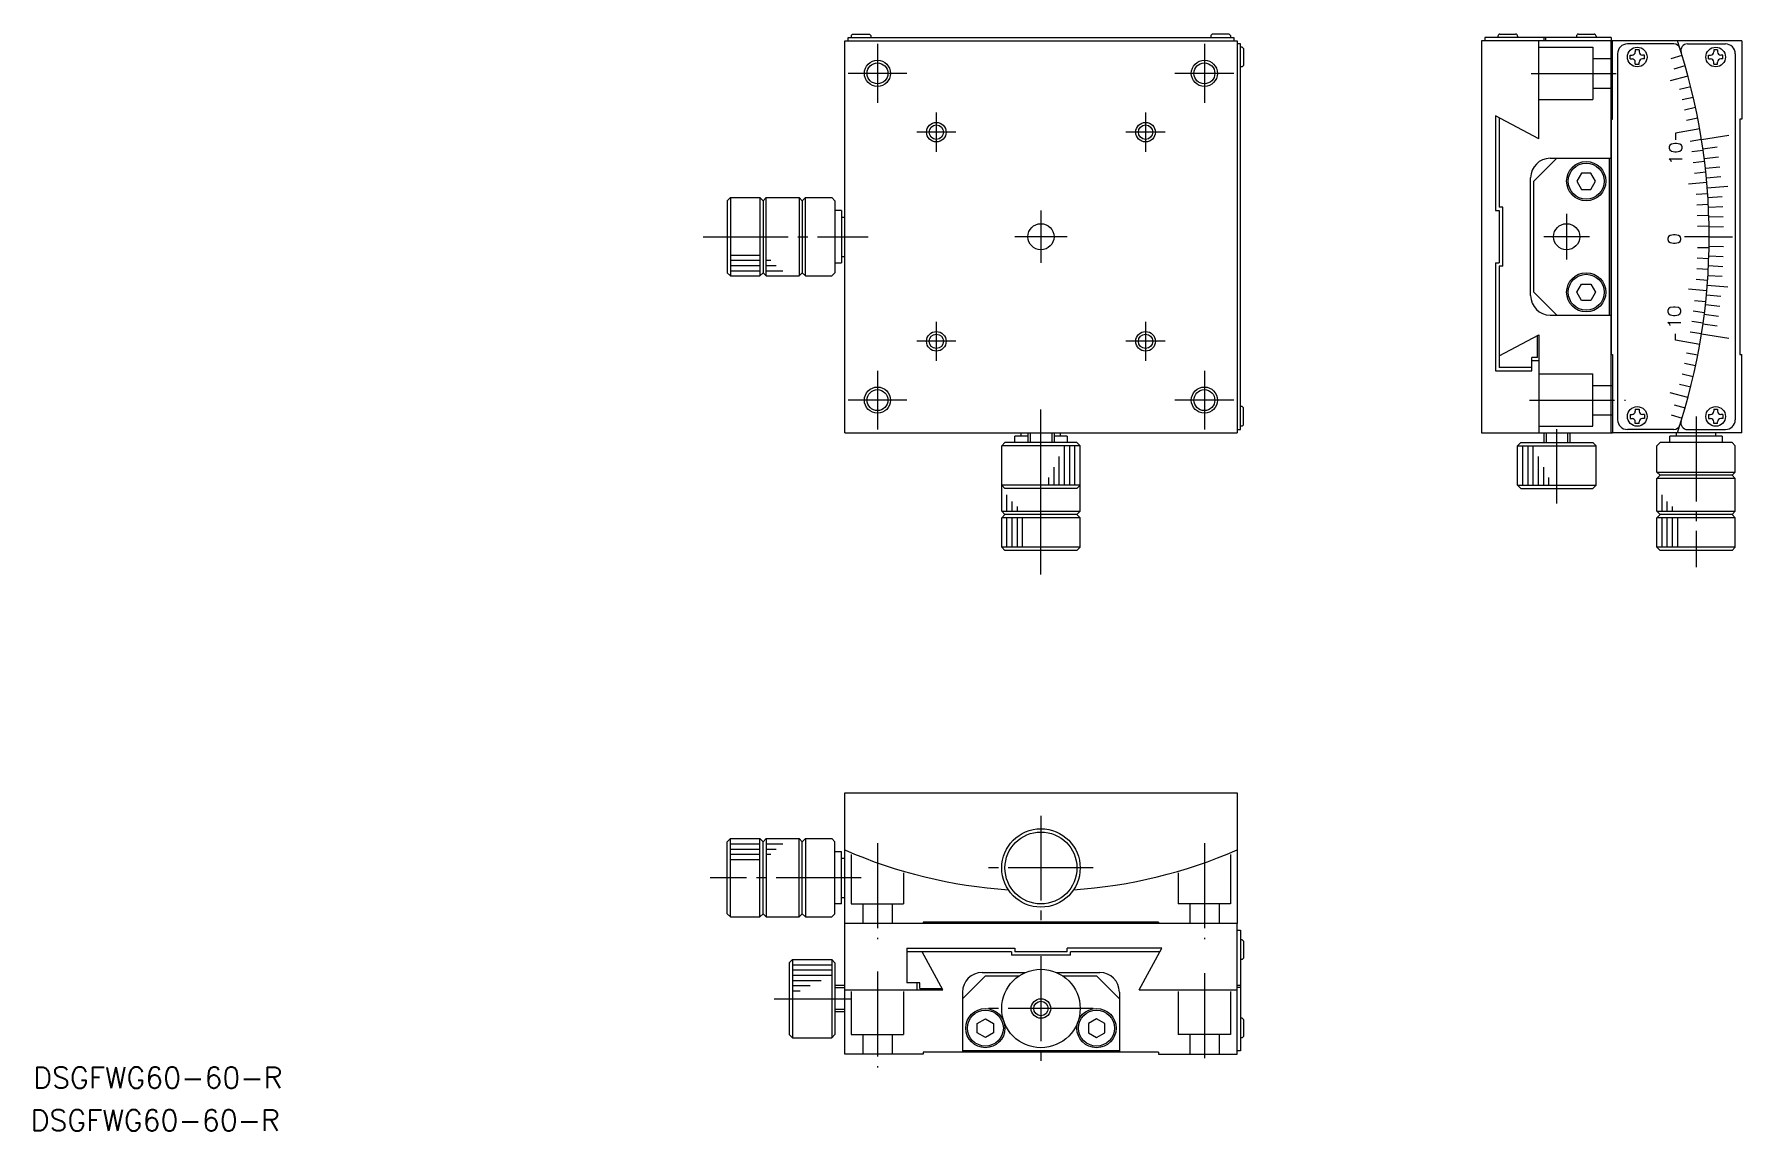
# Model space of a CAD drawing. Extents: x 442 to 703, y 257 to 425.
import ezdxf

# ---------------------------------------------------------------- set-up
doc = ezdxf.new("R2010")
doc.units = 0
doc.linetypes.add('CENTER', pattern=[17.5, 13, -1.5, 1.5, -1.5])
doc.layers.get('0').update_dxf_attribs({"linetype": 'CONTINUOUS'})
doc.layers.add('CENTER', color=1, linetype='CENTER')
doc.styles.get("Standard").update_dxf_attribs({"font": 'txt.shx', "bigfont": '@extfont2.shx'})

msp = doc.modelspace()

# ---------------------------------------------------------------- linework, layer by layer
at = {"color": 7, "linetype": 'CONTINUOUS'}
for p, q in [((566.16, 363.88), (566.16, 423.88)), ((566.16, 423.88), (626.16, 423.88)), ((566.66, 424.38), (625.66, 424.38)), ((566.66, 423.88), (566.66, 424.38)), ((567.36, 424.88), (567.16, 424.68)), ((567.16, 424.68), (567.16, 424.38)), ((567.36, 424.88), (569.96, 424.88)), ((569.96, 424.88), (570.16, 424.68)), ((570.16, 424.68), (570.16, 424.38)), ((622.36, 424.88), (622.16, 424.68)), ((622.16, 424.68), (622.16, 424.38)), ((624.96, 424.88), (622.36, 424.88)), ((624.96, 424.88), (625.16, 424.68)), ((625.16, 424.68), (625.16, 424.38)), ((625.66, 424.38), (625.66, 423.88)), ((626.16, 423.88), (626.16, 363.88)), ((626.66, 423.38), (626.16, 423.38)), ((626.66, 364.38), (626.66, 423.38)), ((663.56, 423.88), (663.56, 363.88)), ((683.56, 423.88), (663.56, 423.88)), ((683.36, 424.38), (664.06, 424.38)), ((664.06, 424.38), (664.06, 423.88)), ((666.06, 424.58), (666.06, 424.38)), ((666.36, 424.88), (668.76, 424.88)), ((669.06, 424.58), (669.06, 424.38)), ((672.32, 408.88), (672.32, 423.88)), ((673.06, 424.38), (673.06, 423.88)), ((673.35, 424.38), (673.35, 423.88)), ((678.06, 424.58), (678.06, 424.38)), ((678.36, 424.88), (680.76, 424.88)), ((681.06, 424.58), (681.06, 424.38)), ((683.36, 424.38), (683.36, 423.88)), ((683.36, 363.88), (683.36, 423.88)), ((703.36, 423.88), (683.36, 423.88)), ((683.56, 411.88), (683.56, 423.88)), ((703.36, 423.88), (703.36, 411.88)), ((626.96, 422.88), (626.66, 422.88)), ((627.16, 422.68), (626.96, 422.88)), ((627.16, 422.68), (627.16, 420.08)), ((626.96, 419.88), (626.66, 419.88)), ((627.16, 420.08), (626.96, 419.88)), ((665.7, 412.36), (665.7, 397.88)), ((672.32, 408.88), (665.7, 412.36)), ((666.23, 412.08), (666.23, 398.38)), ((683.36, 411.88), (683.36, 375.88)), ((683.36, 411.88), (683.56, 411.88)), ((703.06, 411.88), (703.06, 375.88)), ((703.36, 411.88), (703.06, 411.88)), ((675.06, 405.88), (671.56, 402.38)), ((674.06, 405.88), (683.36, 405.88)), ((683.06, 405.88), (683.06, 381.88)), ((671.06, 384.88), (671.06, 402.88)), ((671.56, 385.38), (671.56, 402.38)), ((678.84, 403.63), (678.12, 402.38)), ((678.12, 402.38), (678.84, 401.13)), ((680.28, 403.63), (678.84, 403.63)), ((681, 402.38), (680.28, 403.63)), ((680.28, 401.13), (681, 402.38)), ((548.16, 399.38), (548.66, 399.88)), ((548.66, 399.88), (553.16, 399.88)), ((553.66, 399.38), (553.16, 399.88)), ((553.66, 399.38), (554.16, 399.88)), ((554.16, 399.88), (559.16, 399.88)), ((559.16, 399.88), (559.66, 399.38)), ((559.66, 399.38), (560.16, 399.88)), ((560.16, 399.88), (564.16, 399.88)), ((564.66, 399.38), (564.16, 399.88)), ((678.84, 401.13), (680.28, 401.13)), ((548.16, 399.38), (548.16, 388.38)), ((553.66, 399.38), (553.66, 388.38)), ((559.66, 399.38), (559.66, 388.38)), ((564.66, 399.38), (564.66, 388.38)), ((565.66, 397.88), (564.66, 397.88)), ((565.66, 397.88), (565.66, 389.88)), ((665.7, 397.88), (666.23, 397.88)), ((666.81, 398.38), (666.23, 398.38)), ((666.23, 397.88), (666.23, 389.88)), ((666.81, 389.38), (666.81, 398.38)), ((565.66, 396.88), (566.16, 396.88)), ((564.66, 389.88), (565.66, 389.88)), ((565.66, 390.88), (566.16, 390.88)), ((665.7, 389.88), (665.7, 373.38)), ((665.7, 389.88), (666.23, 389.88)), ((666.23, 389.38), (666.23, 373.88)), ((666.81, 389.38), (666.23, 389.38)), ((548.16, 388.38), (548.66, 387.88)), ((548.66, 387.88), (553.16, 387.88)), ((553.66, 388.38), (553.16, 387.88)), ((553.66, 388.38), (554.16, 387.88)), ((554.16, 387.88), (559.16, 387.88)), ((559.16, 387.88), (559.66, 388.38)), ((559.66, 388.38), (560.16, 387.88)), ((560.16, 387.88), (564.16, 387.88)), ((564.66, 388.38), (564.16, 387.88)), ((678.12, 385.38), (678.84, 386.63)), ((678.84, 386.63), (680.28, 386.63)), ((680.28, 386.63), (681, 385.38)), ((671.56, 385.38), (675.06, 381.88)), ((678.84, 384.13), (678.12, 385.38)), ((680.28, 384.13), (678.84, 384.13)), ((681, 385.38), (680.28, 384.13)), ((674.06, 381.88), (683.36, 381.88)), ((666.23, 375.68), (672.32, 378.88)), ((672.1, 375.38), (672.1, 378.77)), ((672.32, 378.88), (672.32, 363.88)), ((671.23, 373.88), (666.23, 373.88)), ((672.1, 375.38), (671.23, 375.38)), ((671.23, 373.38), (671.23, 375.38)), ((672.32, 374.88), (671.23, 374.88)), ((683.36, 375.88), (683.56, 375.88)), ((683.56, 375.88), (683.56, 363.88)), ((703.06, 375.88), (703.36, 375.88)), ((703.36, 363.88), (703.36, 375.88)), ((665.7, 373.38), (671.23, 373.38)), ((626.96, 367.88), (626.66, 367.88)), ((627.16, 367.68), (626.96, 367.88)), ((627.16, 365.08), (627.16, 367.68)), ((566.16, 363.88), (626.16, 363.88)), ((592.16, 362.38), (592.16, 363.38)), ((594.16, 363.38), (592.16, 363.38)), ((593.16, 363.38), (593.16, 363.88)), ((594.16, 363.88), (594.16, 362.38)), ((598.16, 363.88), (598.16, 362.38)), ((600.16, 363.38), (598.16, 363.38)), ((599.16, 363.38), (599.16, 363.88)), ((600.16, 363.38), (600.16, 362.38)), ((626.16, 364.38), (626.66, 364.38)), ((626.96, 364.88), (626.66, 364.88)), ((627.16, 365.08), (626.96, 364.88)), ((663.56, 363.88), (683.56, 363.88)), ((673.06, 363.88), (673.06, 362.38)), ((677.06, 363.88), (677.06, 362.38)), ((703.36, 363.88), (683.36, 363.88)), ((700.36, 363.38), (692.36, 363.38)), ((692.36, 362.38), (692.36, 363.38)), ((693.36, 363.38), (693.36, 363.88)), ((699.36, 363.38), (699.36, 363.88)), ((700.36, 363.38), (700.36, 362.38)), ((590.16, 361.88), (590.66, 362.38)), ((590.66, 362.38), (590.16, 361.88)), ((590.16, 355.88), (590.16, 361.88)), ((590.16, 357.88), (590.16, 361.88)), ((601.66, 362.38), (590.66, 362.38)), ((601.66, 362.38), (590.66, 362.38)), ((602.16, 361.88), (601.66, 362.38)), ((601.66, 362.38), (602.16, 361.88)), ((602.16, 355.88), (602.16, 361.88)), ((602.16, 357.88), (602.16, 361.88)), ((669.06, 361.88), (669.56, 362.38)), ((669.06, 355.88), (669.06, 361.88)), ((669.56, 362.38), (680.56, 362.38)), ((681.06, 361.88), (680.56, 362.38)), ((681.06, 355.88), (681.06, 361.88)), ((690.86, 362.38), (690.36, 361.88)), ((690.36, 357.88), (690.36, 361.88)), ((701.86, 362.38), (690.86, 362.38)), ((701.86, 362.38), (702.36, 361.88)), ((702.36, 357.88), (702.36, 361.88)), ((690.86, 357.38), (690.36, 357.88)), ((701.86, 357.38), (702.36, 357.88)), ((590.16, 351.88), (590.16, 356.88)), ((590.66, 355.38), (590.16, 355.88)), ((601.66, 355.38), (590.66, 355.38)), ((601.66, 355.38), (602.16, 355.88)), ((602.16, 351.88), (602.16, 356.88)), ((669.56, 355.38), (669.06, 355.88)), ((669.56, 355.38), (680.56, 355.38)), ((680.56, 355.38), (681.06, 355.88)), ((690.36, 356.88), (690.86, 357.38)), ((690.36, 351.88), (690.36, 356.88)), ((701.86, 357.38), (690.86, 357.38)), ((702.36, 356.88), (701.86, 357.38)), ((702.36, 351.88), (702.36, 356.88)), ((590.66, 351.38), (590.16, 351.88)), ((590.66, 351.38), (590.16, 350.88)), ((590.16, 346.38), (590.16, 350.88)), ((601.66, 351.38), (590.66, 351.38)), ((601.66, 351.38), (602.16, 351.88)), ((601.66, 351.38), (602.16, 350.88)), ((602.16, 346.38), (602.16, 350.88)), ((690.86, 351.38), (690.36, 351.88)), ((690.86, 351.38), (690.36, 350.88)), ((690.36, 346.38), (690.36, 350.88)), ((701.86, 351.38), (690.86, 351.38)), ((701.86, 351.38), (702.36, 351.88)), ((701.86, 351.38), (702.36, 350.88)), ((702.36, 346.38), (702.36, 350.88)), ((590.66, 345.88), (590.16, 346.38)), ((601.66, 345.88), (590.66, 345.88)), ((601.66, 345.88), (602.16, 346.38)), ((690.86, 345.88), (690.36, 346.38)), ((701.86, 345.88), (690.86, 345.88)), ((701.86, 345.88), (702.36, 346.38)), ((566.16, 308.79), (626.16, 308.79)), ((566.16, 288.79), (566.16, 308.79)), ((626.16, 308.79), (626.16, 288.79)), ((548.16, 301.29), (548.66, 301.79)), ((548.16, 290.29), (548.16, 301.29)), ((548.66, 301.79), (553.16, 301.79)), ((553.66, 301.29), (553.16, 301.79)), ((553.66, 301.29), (554.16, 301.79)), ((553.66, 290.29), (553.66, 301.29)), ((554.16, 301.79), (559.16, 301.79)), ((559.16, 301.79), (559.66, 301.29)), ((559.66, 301.29), (560.16, 301.79)), ((559.66, 290.29), (559.66, 301.29)), ((560.16, 301.79), (564.16, 301.79)), ((564.66, 301.29), (564.16, 301.79)), ((564.66, 290.29), (564.66, 301.29)), ((564.66, 299.79), (565.66, 299.79)), ((565.66, 291.79), (565.66, 299.79)), ((565.66, 298.79), (566.16, 298.79)), ((565.66, 292.79), (566.16, 292.79)), ((548.16, 290.29), (548.66, 289.79)), ((553.66, 290.29), (553.16, 289.79)), ((553.66, 290.29), (554.16, 289.79)), ((559.16, 289.79), (559.66, 290.29)), ((559.66, 290.29), (560.16, 289.79)), ((564.66, 290.29), (564.16, 289.79)), ((565.66, 291.79), (564.66, 291.79)), ((548.66, 289.79), (553.16, 289.79)), ((554.16, 289.79), (559.16, 289.79)), ((560.16, 289.79), (564.16, 289.79)), ((626.16, 288.79), (566.16, 288.79)), ((566.16, 278.65), (566.16, 288.79)), ((578.16, 288.79), (566.16, 288.79)), ((614.16, 288.99), (578.16, 288.99)), ((578.16, 288.99), (578.16, 288.79)), ((614.16, 288.99), (614.16, 288.79)), ((626.16, 288.79), (614.16, 288.79)), ((626.16, 268.79), (626.16, 288.79)), ((626.16, 287.79), (626.66, 287.79)), ((626.66, 287.79), (626.66, 269.29)), ((575.66, 285), (575.66, 279.71)), ((575.66, 285), (592.16, 285)), ((592.16, 285), (592.16, 284.48)), ((614.63, 285), (600.16, 285)), ((600.16, 284.48), (600.16, 285)), ((611.16, 278.65), (614.63, 285)), ((626.96, 286.29), (626.66, 286.29)), ((627.16, 286.09), (626.96, 286.29)), ((627.16, 286.09), (627.16, 283.49)), ((557.66, 282.79), (558.16, 283.29)), ((557.66, 282.79), (557.66, 271.79)), ((558.16, 283.29), (564.16, 283.29)), ((564.16, 283.29), (564.66, 282.79)), ((564.66, 282.79), (564.66, 271.79)), ((591.66, 284.48), (575.66, 284.48)), ((581.16, 278.65), (577.98, 284.48)), ((591.66, 284.48), (591.66, 283.95)), ((600.66, 283.95), (591.66, 283.95)), ((600.16, 284.48), (592.16, 284.48)), ((614.34, 284.48), (600.66, 284.48)), ((600.66, 283.95), (600.66, 284.48)), ((626.96, 283.29), (626.66, 283.29)), ((627.16, 283.49), (626.96, 283.29)), ((577.66, 279.71), (575.66, 279.71)), ((577.16, 279.71), (577.16, 278.65)), ((577.66, 278.86), (577.66, 279.71)), ((587.66, 280.79), (584.16, 277.29)), ((587.16, 281.29), (593.76, 281.29)), ((587.66, 280.79), (592.84, 280.79)), ((598.56, 281.29), (605.16, 281.29)), ((599.48, 280.79), (604.66, 280.79)), ((608.16, 277.29), (604.66, 280.79)), ((566.16, 279.29), (564.66, 279.29)), ((566.16, 278.65), (581.16, 278.65)), ((566.16, 268.79), (566.16, 278.65)), ((577.66, 278.86), (581.05, 278.86)), ((584.16, 278.29), (584.16, 269.09)), ((608.16, 278.29), (608.16, 269.09)), ((611.16, 278.65), (626.16, 278.65)), ((626.66, 279.29), (626.16, 279.29)), ((626.66, 279), (626.16, 279)), ((566.16, 275.29), (564.66, 275.29)), ((626.96, 274.29), (626.66, 274.29)), ((627.16, 274.09), (626.96, 274.29)), ((557.66, 271.79), (558.16, 271.29)), ((564.16, 271.29), (564.66, 271.79)), ((586.41, 273.51), (587.66, 274.23)), ((586.41, 272.07), (586.41, 273.51)), ((587.66, 271.35), (586.41, 272.07)), ((587.66, 274.23), (588.91, 273.51)), ((588.91, 272.07), (587.66, 271.35)), ((588.91, 273.51), (588.91, 272.07)), ((604.66, 274.23), (603.41, 273.51)), ((603.41, 273.51), (603.41, 272.07)), ((603.41, 272.07), (604.66, 271.35)), ((605.91, 273.51), (604.66, 274.23)), ((604.66, 271.35), (605.91, 272.07)), ((605.91, 272.07), (605.91, 273.51)), ((627.16, 274.09), (627.16, 271.49)), ((558.16, 271.29), (564.16, 271.29)), ((614.16, 269.09), (578.16, 269.09)), ((578.16, 269.09), (578.16, 268.79)), ((608.16, 269.29), (584.16, 269.29)), ((614.16, 269.09), (614.16, 268.79)), ((626.66, 269.29), (626.16, 269.29)), ((626.96, 271.29), (626.66, 271.29)), ((627.16, 271.49), (626.96, 271.29)), ((578.16, 268.79), (566.16, 268.79)), ((614.16, 268.79), (626.16, 268.79))]:
    msp.add_line(p, q, dxfattribs=at)
at = {"color": 3, "linetype": 'CONTINUOUS'}
for p, q in [((692.94, 423.38), (685.86, 423.38)), ((695.03, 423.38), (700.86, 423.38)), ((672.32, 422.88), (680.56, 422.88)), ((680.56, 422.88), (680.56, 414.88)), ((680.56, 421.13), (683.56, 421.13)), ((684.36, 421.88), (684.36, 365.88)), ((686.26, 421.68), (686.56, 421.68)), ((686.26, 421.08), (686.26, 421.68)), ((686.26, 421.08), (686.56, 421.08)), ((687.06, 422.48), (687.06, 422.18)), ((687.66, 422.48), (687.06, 422.48)), ((687.06, 420.28), (687.06, 420.58)), ((687.66, 422.48), (687.66, 422.18)), ((687.66, 420.28), (687.66, 420.58)), ((688.46, 421.68), (688.16, 421.68)), ((688.46, 421.08), (688.16, 421.08)), ((688.46, 421.08), (688.46, 421.68)), ((692.53, 421.14), (694.21, 421.66)), ((698.26, 421.08), (698.26, 421.68)), ((698.26, 421.68), (698.56, 421.68)), ((698.26, 421.08), (698.56, 421.08)), ((699.66, 422.48), (699.06, 422.48)), ((699.06, 422.48), (699.06, 422.18)), ((699.06, 420.28), (699.06, 420.58)), ((699.66, 422.48), (699.66, 422.18)), ((699.66, 420.28), (699.66, 420.58)), ((700.46, 421.68), (700.16, 421.68)), ((700.46, 421.08), (700.16, 421.08)), ((700.46, 421.08), (700.46, 421.68)), ((702.36, 421.88), (702.36, 365.88)), ((687.06, 420.28), (687.66, 420.28)), ((695.12, 418.47), (692.41, 417.74)), ((693, 419.58), (694.68, 420.07)), ((699.06, 420.28), (699.66, 420.28)), ((680.56, 416.63), (683.56, 416.63)), ((693.84, 416.44), (695.54, 416.86)), ((672.32, 414.88), (680.56, 414.88)), ((694.22, 414.86), (695.93, 415.25)), ((696.28, 413.63), (694.57, 413.27)), ((696.92, 410.38), (693.22, 409.73)), ((696.61, 412.01), (694.89, 411.67)), ((693.22, 409.73), (693.22, 408.73)), ((697.19, 408.74), (695.46, 408.47)), ((697.19, 408.74), (701.39, 409.41)), ((699.6, 407.58), (697.41, 407.27)), ((697.44, 407.1), (695.7, 406.86)), ((695.91, 405.24), (697.65, 405.46)), ((699.8, 406.06), (697.61, 405.79)), ((696.1, 403.63), (697.84, 403.81)), ((699.98, 404.55), (697.79, 404.31)), ((700.13, 403.03), (697.94, 402.82)), ((548.66, 399.88), (548.66, 387.88)), ((553.16, 399.88), (553.16, 387.88)), ((554.16, 387.88), (554.16, 399.88)), ((559.16, 399.88), (559.16, 387.88)), ((560.16, 387.88), (560.16, 399.88)), ((698, 402.16), (695.2, 401.92)), ((696.38, 400.39), (698.13, 400.51)), ((701.24, 401.58), (698.07, 401.33)), ((700.37, 399.98), (698.17, 399.85)), ((696.48, 398.76), (698.23, 398.85)), ((696.55, 397.14), (698.3, 397.2)), ((700.46, 398.46), (698.25, 398.36)), ((696.59, 395.51), (698.35, 395.54)), ((700.52, 396.93), (698.31, 396.86)), ((700.55, 395.41), (698.35, 395.37)), ((698.36, 393.88), (694.61, 393.88)), ((696.59, 392.25), (698.35, 392.22)), ((700.55, 392.35), (698.35, 392.39)), ((698.36, 393.88), (701.91, 393.88)), ((548.66, 391.08), (553.16, 391.08)), ((548.66, 390.28), (553.16, 390.28)), ((548.66, 389.48), (553.16, 389.48)), ((554.16, 390.28), (554.86, 390.28)), ((554.16, 389.48), (555.65, 389.48)), ((696.55, 390.63), (698.3, 390.57)), ((700.46, 389.3), (698.25, 389.41)), ((700.52, 390.83), (698.31, 390.9)), ((548.66, 388.68), (553.16, 388.68)), ((554.16, 388.68), (556.68, 388.68)), ((696.38, 387.38), (698.13, 387.25)), ((696.48, 389), (698.23, 388.91)), ((700.37, 387.78), (698.17, 387.92)), ((698, 385.6), (695.2, 385.85)), ((696.1, 384.13), (697.84, 383.95)), ((700.13, 384.73), (697.94, 384.94)), ((701.24, 386.18), (698.07, 386.43)), ((695.91, 382.52), (697.65, 382.3)), ((699.8, 381.7), (697.61, 381.97)), ((699.98, 383.21), (697.79, 383.46)), ((693.22, 378.04), (693.22, 379.04)), ((697.19, 379.02), (695.46, 379.29)), ((697.44, 380.66), (695.7, 380.9)), ((697.19, 379.02), (701.39, 378.35)), ((699.6, 380.18), (697.41, 380.5)), ((696.92, 377.38), (693.22, 378.04)), ((696.28, 374.13), (694.57, 374.49)), ((696.61, 375.75), (694.89, 376.09)), ((672.32, 372.88), (680.56, 372.88)), ((680.56, 364.88), (680.56, 372.88)), ((680.56, 371.13), (683.56, 371.13)), ((693.84, 371.32), (695.54, 370.9)), ((694.22, 372.9), (695.93, 372.51)), ((695.12, 369.29), (692.41, 370.02)), ((680.56, 366.63), (683.56, 366.63)), ((686.26, 366.68), (686.56, 366.68)), ((686.26, 366.68), (686.26, 366.08)), ((686.26, 366.08), (686.56, 366.08)), ((687.06, 367.48), (687.06, 367.18)), ((687.06, 367.48), (687.66, 367.48)), ((687.66, 367.48), (687.66, 367.18)), ((688.46, 366.68), (688.16, 366.68)), ((688.46, 366.08), (688.16, 366.08)), ((688.46, 366.68), (688.46, 366.08)), ((692.53, 366.62), (694.21, 366.11)), ((693, 368.18), (694.68, 367.7)), ((698.26, 366.68), (698.26, 366.08)), ((698.26, 366.68), (698.56, 366.68)), ((698.26, 366.08), (698.56, 366.08)), ((699.06, 367.48), (699.06, 367.18)), ((699.06, 367.48), (699.66, 367.48)), ((699.66, 367.48), (699.66, 367.18)), ((700.46, 366.68), (700.16, 366.68)), ((700.46, 366.08), (700.16, 366.08)), ((700.46, 366.68), (700.46, 366.08)), ((594.51, 363.88), (594.51, 362.38)), ((597.81, 363.88), (597.81, 362.38)), ((672.32, 364.88), (680.56, 364.88)), ((673.41, 363.88), (673.41, 362.38)), ((676.71, 363.88), (676.71, 362.38)), ((692.94, 364.38), (685.86, 364.38)), ((687.06, 365.28), (687.06, 365.58)), ((687.66, 365.28), (687.06, 365.28)), ((687.66, 365.28), (687.66, 365.58)), ((695.03, 364.38), (700.86, 364.38)), ((699.06, 365.28), (699.06, 365.58)), ((699.66, 365.28), (699.06, 365.28)), ((699.66, 365.28), (699.66, 365.58)), ((602.16, 361.88), (590.16, 361.88)), ((599.76, 355.88), (599.76, 361.88)), ((600.56, 355.88), (600.56, 361.88)), ((601.36, 355.88), (601.36, 361.88)), ((669.06, 361.88), (681.06, 361.88)), ((669.86, 355.88), (669.86, 361.88)), ((670.66, 355.88), (670.66, 361.88)), ((671.46, 355.88), (671.46, 361.88)), ((598.16, 355.88), (598.16, 358.6)), ((598.96, 355.88), (598.96, 360.27)), ((672.26, 355.88), (672.26, 360.27)), ((673.06, 355.88), (673.06, 358.6)), ((690.36, 357.88), (702.36, 357.88)), ((602.16, 355.88), (590.16, 355.88)), ((597.36, 355.88), (597.36, 357.06)), ((669.06, 355.88), (681.06, 355.88)), ((673.86, 355.88), (673.86, 357.06)), ((702.36, 356.88), (690.36, 356.88)), ((590.96, 351.88), (590.96, 354.4)), ((591.76, 351.88), (591.76, 353.37)), ((691.16, 351.88), (691.16, 354.4)), ((691.96, 351.88), (691.96, 353.37)), ((590.16, 351.88), (602.16, 351.88)), ((602.16, 350.88), (590.16, 350.88)), ((590.96, 346.38), (590.96, 350.88)), ((591.76, 346.38), (591.76, 350.88)), ((592.56, 351.88), (592.56, 352.58)), ((592.56, 346.38), (592.56, 350.88)), ((593.36, 346.38), (593.36, 350.88)), ((690.36, 351.88), (702.36, 351.88)), ((702.36, 350.88), (690.36, 350.88)), ((691.16, 346.38), (691.16, 350.88)), ((691.96, 346.38), (691.96, 350.88)), ((692.76, 351.88), (692.76, 352.58)), ((692.76, 346.38), (692.76, 350.88)), ((693.56, 346.38), (693.56, 350.88)), ((602.16, 346.38), (590.16, 346.38)), ((702.36, 346.38), (690.36, 346.38)), ((548.66, 289.79), (548.66, 301.79)), ((548.66, 300.99), (553.16, 300.99)), ((553.16, 289.79), (553.16, 301.79)), ((554.16, 301.79), (554.16, 289.79)), ((554.16, 300.99), (556.68, 300.99)), ((559.16, 289.79), (559.16, 301.79)), ((560.16, 301.79), (560.16, 289.79)), ((548.66, 300.19), (553.16, 300.19)), ((548.66, 299.39), (553.16, 299.39)), ((548.66, 298.59), (553.16, 298.59)), ((554.16, 300.19), (555.65, 300.19)), ((554.16, 299.39), (554.86, 299.39)), ((567.16, 299.35), (567.16, 291.79)), ((625.16, 299.35), (625.16, 291.79)), ((575.16, 296.53), (575.16, 291.79)), ((617.16, 296.53), (617.16, 291.79)), ((567.16, 291.79), (575.16, 291.79)), ((568.91, 291.79), (568.91, 288.79)), ((573.41, 291.79), (573.41, 288.79)), ((625.16, 291.79), (617.16, 291.79)), ((618.91, 291.79), (618.91, 288.79)), ((623.41, 291.79), (623.41, 288.79)), ((558.16, 283.29), (558.16, 271.29)), ((558.16, 282.49), (564.16, 282.49)), ((564.16, 283.29), (564.16, 271.29)), ((558.16, 281.69), (564.16, 281.69)), ((558.16, 280.89), (564.16, 280.89)), ((558.16, 280.09), (562.55, 280.09)), ((558.16, 279.29), (560.88, 279.29)), ((558.16, 278.49), (559.34, 278.49)), ((566.16, 278.94), (564.66, 278.94)), ((567.16, 278.39), (567.16, 271.79)), ((575.16, 278.39), (575.16, 271.79)), ((617.16, 278.39), (617.16, 271.79)), ((625.16, 278.39), (625.16, 271.79)), ((566.16, 275.64), (564.66, 275.64)), ((567.16, 271.79), (575.16, 271.79)), ((568.91, 271.79), (568.91, 268.79)), ((573.41, 271.79), (573.41, 268.79)), ((625.16, 271.79), (617.16, 271.79)), ((618.91, 271.79), (618.91, 268.79)), ((623.41, 271.79), (623.41, 268.79))]:
    msp.add_line(p, q, dxfattribs=at)
for centre, radius in [((571.16, 418.88), 2), ((621.16, 418.88), 2), ((687.36, 421.38), 1.5), ((699.36, 421.38), 1.5), ((580.16, 409.88), 1.5), ((612.16, 409.88), 1.5), ((580.16, 377.88), 1.5), ((612.16, 377.88), 1.5), ((571.16, 368.88), 2), ((621.16, 368.88), 2), ((687.36, 366.38), 1.5), ((699.36, 366.38), 1.5), ((596.16, 297.29), 5.5), ((596.16, 275.79), 1.5)]:
    msp.add_circle(centre, radius, dxfattribs=at)
at = {"color": 7, "linetype": 'CONTINUOUS'}
for centre, radius in [((571.16, 418.88), 1.6), ((621.16, 418.88), 1.6), ((580.16, 409.88), 1.1), ((612.16, 409.88), 1.1), ((679.56, 402.38), 3), ((679.56, 402.38), 2.75), ((596.16, 393.88), 2), ((676.56, 393.88), 2), ((679.56, 385.38), 3), ((679.56, 385.38), 2.75), ((580.16, 377.88), 1.1), ((612.16, 377.88), 1.1), ((571.16, 368.88), 1.6), ((621.16, 368.88), 1.6), ((596.16, 297.29), 6), ((596.16, 275.79), 6), ((596.16, 275.79), 1.1), ((587.66, 272.79), 3), ((587.66, 272.79), 2.75), ((604.66, 272.79), 3), ((604.66, 272.79), 2.75)]:
    msp.add_circle(centre, radius, dxfattribs=at)
for centre, radius, start, end in [((666.36, 424.58), 0.3, 90, 180), ((668.76, 424.58), 0.3, 0, 90), ((678.36, 424.58), 0.3, 90, 180), ((680.76, 424.58), 0.3, 0, 90), ((674.06, 402.88), 3, 90, 180), ((674.06, 384.88), 3, 180, 270), ((596.16, 368.79), 75, 246.4218, 266.1864), ((596.16, 368.79), 75, 273.8136, 293.5782), ((587.16, 278.29), 3, 90, 180), ((605.16, 278.29), 3, 0, 90)]:
    msp.add_arc(centre, radius, start, end, dxfattribs=at)
at = {"color": 3, "linetype": 'CONTINUOUS'}
for centre, radius, start, end in [((685.86, 421.88), 1.5, 90, 180), ((692.94, 422.38), 1, 17.6494, 90), ((603.36, 393.88), 95, 341.5915, 18.4085), ((695.03, 422.38), 1, 90, 197.27), ((700.86, 421.88), 1.5, 0, 90), ((686.56, 422.18), 0.5, 270, 0), ((686.56, 420.58), 0.5, 0, 90), ((688.16, 422.18), 0.5, 180, 270), ((688.16, 420.58), 0.5, 90, 180), ((698.56, 422.18), 0.5, 270, 0), ((698.56, 420.58), 0.5, 0, 90), ((700.16, 422.18), 0.5, 180, 270), ((700.16, 420.58), 0.5, 90, 180), ((685.86, 365.88), 1.5, 180, 270), ((686.56, 367.18), 0.5, 270, 0), ((686.56, 365.58), 0.5, 0, 90), ((688.16, 367.18), 0.5, 180, 270), ((688.16, 365.58), 0.5, 90, 180), ((695.03, 365.38), 1, 162.73, 270), ((698.56, 367.18), 0.5, 270, 0), ((698.56, 365.58), 0.5, 0, 90), ((700.16, 367.18), 0.5, 180, 270), ((700.16, 365.58), 0.5, 90, 180), ((700.86, 365.88), 1.5, 270, 0), ((692.94, 365.38), 1, 270, 342.3506)]:
    msp.add_arc(centre, radius, start, end, dxfattribs=at)
at = {"layer": 'CENTER', "color": 1, "linetype": 'CENTER'}
for p, q in [((571.16, 423.38), (571.16, 414.38)), ((621.16, 423.38), (621.16, 414.38)), ((575.66, 418.88), (566.66, 418.88)), ((625.66, 418.88), (616.66, 418.88)), ((671.15, 418.88), (685.58, 418.88)), ((580.16, 412.88), (580.16, 406.88)), ((612.16, 412.88), (612.16, 406.88)), ((583.16, 409.88), (577.16, 409.88)), ((615.16, 409.88), (609.16, 409.88)), ((596.16, 397.88), (596.16, 389.88)), ((676.56, 397.38), (676.56, 390.38)), ((544.49, 393.88), (569.75, 393.88)), ((600.16, 393.88), (592.16, 393.88)), ((680.06, 393.88), (673.06, 393.88)), ((580.16, 380.88), (580.16, 374.88)), ((612.16, 380.88), (612.16, 374.88)), ((583.16, 377.88), (577.16, 377.88)), ((615.16, 377.88), (609.16, 377.88)), ((571.16, 373.38), (571.16, 364.38)), ((621.16, 373.38), (621.16, 364.38)), ((575.66, 368.88), (566.66, 368.88)), ((625.66, 368.88), (616.66, 368.88)), ((670.9, 368.88), (685.58, 368.88)), ((596.16, 342.21), (596.16, 367.47)), ((596.16, 353.06), (596.16, 366.52)), ((696.36, 366.37), (696.36, 343.3)), ((675.06, 353.06), (675.06, 364.44)), ((596.16, 305.29), (596.16, 289.29)), ((571.16, 301.09), (571.16, 286.42)), ((621.16, 301.09), (621.16, 286.42)), ((568.65, 295.79), (545.58, 295.79)), ((604.16, 297.29), (588.16, 297.29)), ((596.16, 283.79), (596.16, 267.79)), ((571.16, 281.45), (571.16, 266.77)), ((621.16, 281.2), (621.16, 266.77)), ((555.34, 277.29), (567.13, 277.29)), ((604.16, 275.79), (588.16, 275.79))]:
    msp.add_line(p, q, dxfattribs=at)

# ---------------------------------------------------------------- texts
at = {"color": 7, "linetype": 'CONTINUOUS', "width": 1.0625}
for s, p in [('10', (694.24, 404.79)), ('0', (694.04, 392.63)), ('10', (694.04, 379.75))]:
    msp.add_text(s, height=2, rotation=90, dxfattribs=at).set_placement(p)
at = {"color": 7, "linetype": 'CONTINUOUS'}
for p in [(442.03, 263.62), (441.63, 257.07)]:
    msp.add_text('DSGFWG60-60-R', height=3.2, dxfattribs=at).set_placement(p)

doc.saveas('drawing.dxf')
